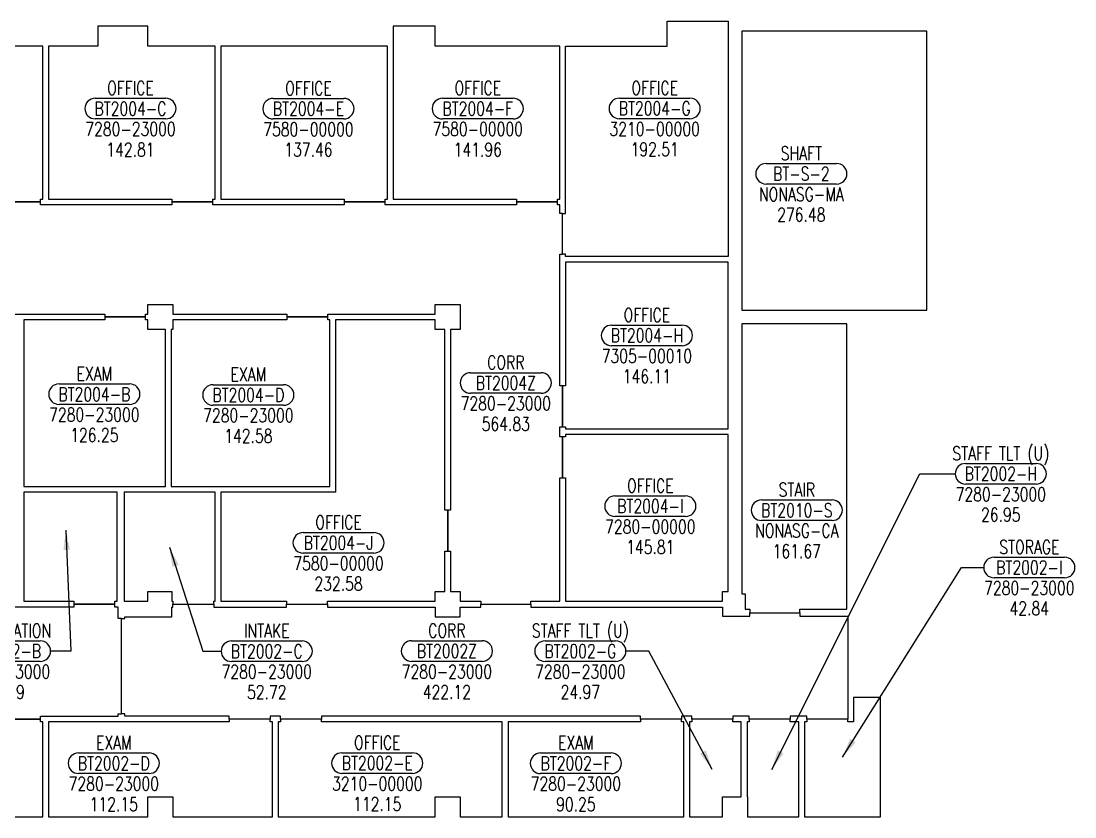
# Model space of a CAD drawing. Extents: x 2918 to 7159, y 18190 to 20091.
# Drawn here: x 6232 to 7159, y 19129 to 19829 of the extents above; entities that cross this region are included whole.
import ezdxf
from ezdxf.enums import TextEntityAlignment as Align

# ---------------------------------------------------------------- set-up
doc = ezdxf.new("R2010")
doc.units = 0
doc.header["$MEASUREMENT"] = 0
doc.layers.get('0').update_dxf_attribs({"linetype": 'CONTINUOUS'})
for name, color, linetype in [('AREA', 3, 'CONTINUOUS'), ('AREA2', 1, 'CONTINUOUS'), ('COSTC', 6, 'CONTINUOUS'), ('PLINE2', 5, 'CONTINUOUS'), ('ROOMNA', 4, 'CONTINUOUS'), ('ROOMNO', 4, 'CONTINUOUS'), ('ROOMOV', 4, 'CONTINUOUS')]:
    doc.layers.add(name, color=color, linetype=linetype)
doc.styles.get("Standard").update_dxf_attribs({"font": 'simplex.shx', "width": 0.75})
doc.dimstyles.get("Standard").update_dxf_attribs({"dimtxt": 0.18, "dimasz": 0.18, "dimexe": 0.18, "dimexo": 0.0625, "dimgap": 0.09, "dimtad": 0, "dimtih": 1, "dimtoh": 1, "dimdec": 4, "dimzin": 0, "dimtxsty": 'STANDARD', "dimcen": 0.09, "dimazin": 3, "dimtfac": 1, "dimtdec": 4, "dimtofl": 0, "dimtmove": 0, "dimatfit": 3, "dimtolj": 1, "dimtzin": 0})

# ---------------------------------------------------------------- blocks, each defined once
blk = doc.blocks.new('ROOM')
at = {"layer": 'ROOMOV'}
for p, q in [((-31.04, 9.04), (31.04, 9.04)), ((31.04, -9.04), (-31.04, -9.04))]:
    blk.add_line(p, q, dxfattribs=at)
for centre, start, end in [((-31.04, 0), 90, 270), ((31.04, 0), 270, 90)]:
    blk.add_arc(centre, 9.04, start, end, dxfattribs=at)
at = {"color": 0, "width": 0.75, "flags": 1}
for tag, p in [('FLFIN', (-60, -36)), ('ICRA', (60, -36)), ('FLTYPE', (-60, -48)), ('USER1', (60, -48)), ('FLCOND', (-60, -60)), ('USER2', (60, -60)), ('WLFIN', (-60, -72)), ('SITE', (-24, -72)), ('UCODE', (24, -72)), ('USER3', (60, -72)), ('WLTYPE', (-60, -84)), ('BLDG', (-24, -84)), ('UDESC', (24, -84)), ('USER4', (60, -84)), ('WLCOND', (-60, -96)), ('FLR', (-24, -96)), ('FCODE', (24, -96)), ('USER5', (60, -96)), ('CLFIN', (-60, -108)), ('COSTCD', (-24, -108)), ('FDESC', (24, -108)), ('USER6', (60, -108)), ('CLTYPE', (-60, -120)), ('DEPTD', (-24, -120)), ('DIVISION', (24, -120)), ('USER7', (60, -120)), ('CLCOND', (-60, -132)), ('RDES', (-24, -132)), ('CONTACT', (24, -132)), ('USER8', (60, -132)), ('CLHT', (-60, -144)), ('CHDATE', (-24, -144)), ('OCCUP', (24, -144)), ('BLOCK', (60, -144)), ('BASE', (-60, -156)), ('CBACK', (-24, -156)), ('PRCONTACT', (24, -156)), ('BLOCK2', (60, -156))]:
    blk.add_attdef(tag, text='', height=6, dxfattribs=at).set_placement(p, align=Align.MIDDLE_CENTER)
at = {"layer": 'AREA', "width": 0.75}
blk.add_attdef('AREA', text='', height=12, dxfattribs=at).set_placement((0, -36), align=Align.MIDDLE_CENTER)
at = {"layer": 'AREA2', "width": 0.75}
blk.add_attdef('AREA2', text='', height=12, dxfattribs=at).set_placement((0, -36), align=Align.MIDDLE_CENTER)
at = {"layer": 'COSTC', "width": 0.75}
blk.add_attdef('COSTC', text='', height=12, dxfattribs=at).set_placement((0, -18), align=Align.MIDDLE_CENTER)
at = {"layer": 'ROOMNA', "width": 0.75}
for tag, p in [('RMNAA', (0, 54)), ('RMNAB', (0, 36)), ('RMNAC', (0, 18))]:
    blk.add_attdef(tag, text='', height=12, dxfattribs=at).set_placement(p, align=Align.MIDDLE_CENTER)
at = {"layer": 'ROOMNO', "width": 0.75}
blk.add_attdef('RMNU', text='', height=12, dxfattribs=at).set_placement((0, 0), align=Align.MIDDLE_CENTER)

msp = doc.modelspace()

# ---------------------------------------------------------------- linework, layer by layer
at = {"layer": 'PLINE2', "color": 6}
for points in [[(6402.97, 19806.71), (6367.49, 19806.71), (6343.97, 19806.71), (6343.97, 19824.21), (6299.97, 19824.21), (6299.97, 19806.71), (6291.99, 19806.71), (6256.47, 19806.71), (6256.47, 19672.21), (6364.99, 19672.21), (6364.99, 19669.71), (6400.97, 19669.71), (6400.97, 19672.21), (6402.97, 19672.21)], [(6705.97, 19806.71), (6619.99, 19806.71), (6596.47, 19806.71), (6596.47, 19824.21), (6559.47, 19824.21), (6559.47, 19672.21), (6667.99, 19672.21), (6667.99, 19669.71), (6703.97, 19669.71), (6703.97, 19672.21), (6705.97, 19672.21)], [(6853.97, 19621.71), (6710.97, 19621.71), (6710.97, 19623.71), (6708.47, 19623.71), (6708.47, 19659.71), (6710.97, 19659.71), (6710.97, 19806.71), (6800.47, 19806.71), (6800.47, 19828.71), (6853.97, 19828.71)], [(7028.49, 19819.71), (6865.99, 19819.71), (6865.99, 19574.71), (6972.49, 19574.71), (7028.49, 19574.71)], [(6251.47, 19806.71), (6104.97, 19806.71), (6104.97, 19672.21), (6213.47, 19672.21), (6213.47, 19669.71), (6249.47, 19669.71), (6249.47, 19672.21), (6251.47, 19672.21)], [(6554.47, 19806.71), (6544.49, 19806.71), (6407.97, 19806.71), (6407.97, 19672.21), (6516.47, 19672.21), (6516.47, 19669.71), (6552.47, 19669.71), (6552.47, 19672.21), (6554.47, 19672.21)], [(6853.97, 19616.71), (6710.97, 19616.71), (6710.97, 19508.21), (6708.47, 19508.21), (6708.47, 19472.21), (6710.97, 19472.21), (6710.97, 19470.21), (6853.97, 19470.21)], [(6359.34, 19557.71), (6343.97, 19557.71), (6343.97, 19566.21), (6341.97, 19566.21), (6341.97, 19568.71), (6305.99, 19568.71), (6305.99, 19566.21), (6234.97, 19566.21), (6234.97, 19419.71), (6359.34, 19419.71)], [(6503.97, 19566.21), (6501.97, 19566.21), (6501.97, 19568.71), (6465.97, 19568.71), (6465.97, 19566.21), (6365.97, 19566.21), (6365.97, 19557.71), (6364.34, 19557.71), (6364.34, 19419.71), (6503.97, 19419.71)], [(6508.97, 19414.71), (6407.97, 19414.71), (6407.97, 19318.71), (6465.72, 19318.71), (6465.72, 19316.21), (6501.72, 19316.21), (6501.72, 19318.71), (6596.47, 19318.71), (6596.47, 19327.21), (6604.97, 19327.21), (6604.97, 19362.71), (6607.49, 19362.71), (6607.49, 19398.71), (6604.97, 19398.71), (6604.97, 19557.71), (6596.47, 19557.71), (6596.47, 19566.21), (6508.97, 19566.21)], [(6958.34, 19562.71), (6865.97, 19562.71), (6865.97, 19325.21), (6868.97, 19325.21), (6868.97, 19311.71), (6872.97, 19311.71), (6872.97, 19308.71), (6916.97, 19308.71), (6916.97, 19311.71), (6958.34, 19311.71), (6958.36, 19410.21)], [(6853.97, 19465.21), (6710.97, 19465.21), (6710.97, 19463.21), (6708.49, 19463.21), (6708.49, 19427.21), (6710.97, 19427.21), (6710.97, 19318.71), (6848.97, 19318.71), (6848.97, 19327.21), (6853.97, 19327.21)], [(6316.97, 19414.71), (6234.97, 19414.71), (6234.97, 19318.71), (6278.97, 19318.71), (6278.97, 19316.21), (6314.97, 19316.21), (6314.97, 19318.71), (6316.97, 19318.71)], [(6402.97, 19414.71), (6322.97, 19414.71), (6322.97, 19318.71), (6343.97, 19318.71), (6343.97, 19327.21), (6364.97, 19327.21), (6364.97, 19318.71), (6365.97, 19318.71), (6365.97, 19316.21), (6401.97, 19316.21), (6401.97, 19318.71), (6402.97, 19318.71)], [(6323.72, 19217.71), (6323.72, 19219.71), (6320.74, 19219.71), (6320.74, 19303.71), (6323.72, 19303.71), (6323.72, 19305.21), (6364.97, 19305.21), (6364.97, 19313.71), (6365.97, 19313.71), (6365.97, 19316.21), (6401.97, 19316.21), (6401.97, 19313.71), (6465.72, 19313.71), (6465.72, 19316.21), (6501.72, 19316.21), (6501.72, 19313.71), (6596.47, 19313.71), (6596.47, 19305.21), (6618.47, 19305.21), (6618.47, 19313.71), (6636.47, 19313.71), (6636.47, 19316.21), (6680.47, 19316.21), (6680.47, 19313.71), (6848.97, 19313.71), (6848.97, 19305.71), (6872.97, 19305.71), (6872.97, 19308.71), (6916.97, 19308.71), (6916.97, 19305.71), (6959.03, 19305.72), (6959.03, 19215.21), (6923.03, 19215.21), (6923.03, 19217.71), (6908.53, 19217.71), (6908.53, 19215.21), (6872.53, 19215.21), (6872.53, 19217.71), (6858.03, 19217.71), (6858.03, 19215.21), (6822.03, 19215.21), (6822.03, 19217.71), (6813.03, 19217.71), (6813.03, 19215.21), (6777.03, 19215.21), (6777.03, 19217.71), (6496.47, 19217.71), (6496.47, 19215.21), (6460.47, 19215.21), (6460.47, 19217.71), (6451.47, 19217.71), (6451.47, 19215.21), (6415.47, 19215.21), (6415.47, 19217.71)], [(6987.72, 19234.21), (6964.03, 19234.21), (6964.03, 19212.71), (6959.03, 19212.71), (6959.03, 19215.21), (6923.03, 19215.21), (6923.03, 19212.71), (6921.03, 19212.71), (6921.03, 19129.21), (6987.74, 19129.21)], [(6251.47, 19212.71), (6249.47, 19212.71), (6249.47, 19215.21), (6213.47, 19215.21), (6213.47, 19212.71), (6056.72, 19212.71), (6056.72, 19129.21), (6091.47, 19129.21), (6091.47, 19146.96), (6113.47, 19146.96), (6113.47, 19129.21), (6251.47, 19129.21)], [(6453.47, 19212.71), (6451.47, 19212.71), (6451.47, 19215.21), (6415.47, 19215.21), (6415.47, 19212.71), (6256.47, 19212.71), (6256.47, 19129.21), (6343.97, 19129.21), (6343.97, 19146.96), (6365.97, 19146.96), (6365.97, 19129.21), (6453.47, 19129.21)], [(6655.47, 19212.71), (6496.47, 19212.71), (6496.47, 19215.21), (6460.47, 19215.21), (6460.47, 19212.71), (6458.47, 19212.71), (6458.47, 19129.21), (6596.47, 19129.21), (6596.47, 19146.96), (6618.47, 19146.96), (6618.47, 19129.21), (6655.47, 19129.21)], [(6815.03, 19212.71), (6813.03, 19212.71), (6813.03, 19215.21), (6777.03, 19215.21), (6777.03, 19212.71), (6660.47, 19212.71), (6660.47, 19129.21), (6815.03, 19129.21)], [(6865.53, 19212.71), (6858.03, 19212.71), (6858.03, 19215.21), (6822.03, 19215.21), (6822.03, 19212.71), (6820.03, 19212.71), (6820.03, 19129.21), (6848.97, 19129.21), (6848.97, 19146.96), (6865.53, 19146.96)], [(6916.03, 19212.71), (6908.53, 19212.71), (6908.53, 19215.21), (6872.53, 19215.21), (6872.53, 19212.71), (6870.53, 19212.71), (6870.53, 19146.96), (6870.97, 19146.96), (6870.97, 19129.21), (6916.03, 19129.21)]]:
    msp.add_lwpolyline(points, close=True, dxfattribs=at)
for points in [[(6202.47, 19571.21), (6305.97, 19571.21), (6305.97, 19568.71), (6341.97, 19568.71), (6341.97, 19571.21), (6343.97, 19571.21), (6343.97, 19579.71), (6365.97, 19579.71), (6365.97, 19571.21), (6465.97, 19571.21), (6465.97, 19568.71), (6501.97, 19568.71), (6501.97, 19571.21), (6596.47, 19571.21), (6596.47, 19579.71), (6618.47, 19579.71), (6618.47, 19557.71), (6609.97, 19557.71), (6609.97, 19398.71), (6607.49, 19398.71), (6607.49, 19362.71), (6609.97, 19362.71), (6609.97, 19327.21), (6618.47, 19327.21), (6618.47, 19318.71), (6636.47, 19318.71), (6636.47, 19316.21), (6680.47, 19316.21), (6680.47, 19318.71), (6705.97, 19318.71), (6705.97, 19427.21), (6708.49, 19427.21), (6708.49, 19463.21), (6705.97, 19463.21), (6705.97, 19472.21), (6708.47, 19472.21), (6708.47, 19508.21), (6705.97, 19508.21), (6705.97, 19623.71), (6708.47, 19623.71), (6708.47, 19659.71), (6705.97, 19659.71), (6705.97, 19667.21), (6703.97, 19667.21), (6703.97, 19669.71), (6667.97, 19669.71), (6667.97, 19667.21), (6552.47, 19667.21), (6552.47, 19669.71), (6516.47, 19669.71), (6516.47, 19667.21), (6400.97, 19667.21), (6400.97, 19669.71), (6364.97, 19669.71), (6364.97, 19667.21), (6249.47, 19667.21), (6249.47, 19669.71), (6213.47, 19669.71)], [(6213.47, 19215.21), (6249.47, 19215.21), (6249.47, 19217.71), (6317.72, 19217.71), (6317.72, 19219.71), (6320.74, 19219.71), (6320.74, 19303.71), (6317.72, 19303.71), (6317.72, 19313.71), (6314.97, 19313.71), (6314.97, 19316.21), (6278.97, 19316.21), (6278.97, 19313.71), (6202.47, 19313.71)]]:
    msp.add_lwpolyline(points, dxfattribs=at)

# ---------------------------------------------------------------- block references
at = {"layer": 'ROOMNO', "color": 2}
ref = msp.add_blockref('ROOM', (6328.61, 19751.79), dxfattribs=at)
ref.add_attrib('RMNU', 'BT2004-C', dxfattribs={"height": 12, "width": 0.75}).set_placement((6328.61, 19751.79), align=Align.MIDDLE_CENTER)
ref.add_attrib('RMNAC', 'OFFICE', dxfattribs={"layer": 'ROOMNA', "height": 12, "width": 0.75}).set_placement((6328.61, 19769.79), align=Align.MIDDLE_CENTER)
ref.add_attrib('COSTC', '7280-23000', dxfattribs={"layer": 'COSTC', "height": 12, "width": 0.75}).set_placement((6328.61, 19733.79), align=Align.MIDDLE_CENTER)
ref.add_attrib('AREA2', '142.81', dxfattribs={"layer": 'AREA2', "height": 12, "width": 0.75}).set_placement((6328.61, 19715.79), align=Align.MIDDLE_CENTER)
ref = msp.add_blockref('ROOM', (6485.02, 19751.68), dxfattribs=at)
ref.add_attrib('RMNU', 'BT2004-E', dxfattribs={"height": 12, "width": 0.75}).set_placement((6485.02, 19751.68), align=Align.MIDDLE_CENTER)
ref.add_attrib('RMNAC', 'OFFICE', dxfattribs={"layer": 'ROOMNA', "height": 12, "width": 0.75}).set_placement((6485.02, 19769.68), align=Align.MIDDLE_CENTER)
ref.add_attrib('COSTC', '7580-00000', dxfattribs={"layer": 'COSTC', "height": 12, "width": 0.75}).set_placement((6485.02, 19733.68), align=Align.MIDDLE_CENTER)
ref.add_attrib('AREA2', '137.46', dxfattribs={"layer": 'AREA2', "height": 12, "width": 0.75}).set_placement((6485.02, 19715.68), align=Align.MIDDLE_CENTER)
ref = msp.add_blockref('ROOM', (6633.87, 19751.78), dxfattribs=at)
ref.add_attrib('RMNU', 'BT2004-F', dxfattribs={"height": 12, "width": 0.75}).set_placement((6633.87, 19751.78), align=Align.MIDDLE_CENTER)
ref.add_attrib('RMNAC', 'OFFICE', dxfattribs={"layer": 'ROOMNA', "height": 12, "width": 0.75}).set_placement((6633.87, 19769.78), align=Align.MIDDLE_CENTER)
ref.add_attrib('COSTC', '7580-00000', dxfattribs={"layer": 'COSTC', "height": 12, "width": 0.75}).set_placement((6633.87, 19733.78), align=Align.MIDDLE_CENTER)
ref.add_attrib('AREA2', '141.96', dxfattribs={"layer": 'AREA2', "height": 12, "width": 0.75}).set_placement((6633.87, 19715.78), align=Align.MIDDLE_CENTER)
ref = msp.add_blockref('ROOM', (6789.37, 19751.92), dxfattribs=at)
ref.add_attrib('RMNU', 'BT2004-G', dxfattribs={"height": 12, "width": 0.75}).set_placement((6789.37, 19751.92), align=Align.MIDDLE_CENTER)
ref.add_attrib('RMNAC', 'OFFICE', dxfattribs={"layer": 'ROOMNA', "height": 12, "width": 0.75}).set_placement((6789.37, 19769.92), align=Align.MIDDLE_CENTER)
ref.add_attrib('COSTC', '3210-00000', dxfattribs={"layer": 'COSTC', "height": 12, "width": 0.75}).set_placement((6789.37, 19733.92), align=Align.MIDDLE_CENTER)
ref.add_attrib('AREA2', '192.51', dxfattribs={"layer": 'AREA2', "height": 12, "width": 0.75}).set_placement((6789.37, 19715.92), align=Align.MIDDLE_CENTER)
ref = msp.add_blockref('ROOM', (6918.29, 19694.51), dxfattribs=at)
ref.add_attrib('RMNU', 'BT-S-2', dxfattribs={"height": 12, "width": 0.75}).set_placement((6918.29, 19694.51), align=Align.MIDDLE_CENTER)
ref.add_attrib('RMNAC', 'SHAFT', dxfattribs={"layer": 'ROOMNA', "height": 12, "width": 0.75}).set_placement((6918.29, 19712.51), align=Align.MIDDLE_CENTER)
ref.add_attrib('COSTC', 'NONASG-MA', dxfattribs={"layer": 'COSTC', "height": 12, "width": 0.75}).set_placement((6918.29, 19676.51), align=Align.MIDDLE_CENTER)
ref.add_attrib('AREA2', '276.48', dxfattribs={"layer": 'AREA2', "height": 12, "width": 0.75}).set_placement((6918.29, 19658.51), align=Align.MIDDLE_CENTER)
ref = msp.add_blockref('ROOM', (6782.53, 19552.41), dxfattribs=at)
ref.add_attrib('RMNU', 'BT2004-H', dxfattribs={"height": 12, "width": 0.75}).set_placement((6782.53, 19552.41), align=Align.MIDDLE_CENTER)
ref.add_attrib('RMNAC', 'OFFICE', dxfattribs={"layer": 'ROOMNA', "height": 12, "width": 0.75}).set_placement((6782.53, 19570.41), align=Align.MIDDLE_CENTER)
ref.add_attrib('COSTC', '7305-00010', dxfattribs={"layer": 'COSTC', "height": 12, "width": 0.75}).set_placement((6782.53, 19534.41), align=Align.MIDDLE_CENTER)
ref.add_attrib('AREA2', '146.11', dxfattribs={"layer": 'AREA2', "height": 12, "width": 0.75}).set_placement((6782.53, 19516.41), align=Align.MIDDLE_CENTER)
ref = msp.add_blockref('ROOM', (6658.53, 19510.62), dxfattribs=at)
ref.add_attrib('RMNU', 'BT2004Z', dxfattribs={"height": 12, "width": 0.75}).set_placement((6658.53, 19510.62), align=Align.MIDDLE_CENTER)
ref.add_attrib('RMNAC', 'CORR', dxfattribs={"layer": 'ROOMNA', "height": 12, "width": 0.75}).set_placement((6658.53, 19528.62), align=Align.MIDDLE_CENTER)
ref.add_attrib('COSTC', '7280-23000', dxfattribs={"layer": 'COSTC', "height": 12, "width": 0.75}).set_placement((6658.53, 19492.62), align=Align.MIDDLE_CENTER)
ref.add_attrib('AREA2', '564.83', dxfattribs={"layer": 'AREA2', "height": 12, "width": 0.75}).set_placement((6658.53, 19474.62), align=Align.MIDDLE_CENTER)
ref = msp.add_blockref('ROOM', (6296.86, 19500.77), dxfattribs=at)
ref.add_attrib('RMNU', 'BT2004-B', dxfattribs={"height": 12, "width": 0.75}).set_placement((6296.86, 19500.77), align=Align.MIDDLE_CENTER)
ref.add_attrib('RMNAC', 'EXAM', dxfattribs={"layer": 'ROOMNA', "height": 12, "width": 0.75}).set_placement((6296.86, 19518.77), align=Align.MIDDLE_CENTER)
ref.add_attrib('COSTC', '7280-23000', dxfattribs={"layer": 'COSTC', "height": 12, "width": 0.75}).set_placement((6296.86, 19482.77), align=Align.MIDDLE_CENTER)
ref.add_attrib('AREA2', '126.25', dxfattribs={"layer": 'AREA2', "height": 12, "width": 0.75}).set_placement((6296.86, 19464.77), align=Align.MIDDLE_CENTER)
ref = msp.add_blockref('ROOM', (6432.23, 19500.09), dxfattribs=at)
ref.add_attrib('RMNU', 'BT2004-D', dxfattribs={"height": 12, "width": 0.75}).set_placement((6432.23, 19500.09), align=Align.MIDDLE_CENTER)
ref.add_attrib('RMNAC', 'EXAM', dxfattribs={"layer": 'ROOMNA', "height": 12, "width": 0.75}).set_placement((6432.23, 19518.09), align=Align.MIDDLE_CENTER)
ref.add_attrib('COSTC', '7280-23000', dxfattribs={"layer": 'COSTC', "height": 12, "width": 0.75}).set_placement((6432.23, 19482.09), align=Align.MIDDLE_CENTER)
ref.add_attrib('AREA2', '142.58', dxfattribs={"layer": 'AREA2', "height": 12, "width": 0.75}).set_placement((6432.23, 19464.09), align=Align.MIDDLE_CENTER)
ref = msp.add_blockref('ROOM', (7093.61, 19430.79), dxfattribs=at)
ref.add_attrib('RMNU', 'BT2002-H', dxfattribs={"height": 12, "width": 0.75}).set_placement((7093.61, 19430.79), align=Align.MIDDLE_CENTER)
ref.add_attrib('RMNAC', 'STAFF TLT (U)', dxfattribs={"layer": 'ROOMNA', "height": 12, "width": 0.75}).set_placement((7093.61, 19448.79), align=Align.MIDDLE_CENTER)
ref.add_attrib('COSTC', '7280-23000', dxfattribs={"layer": 'COSTC', "height": 12, "width": 0.75}).set_placement((7093.61, 19412.79), align=Align.MIDDLE_CENTER)
ref.add_attrib('AREA2', '26.95', dxfattribs={"layer": 'AREA2', "height": 12, "width": 0.75}).set_placement((7093.61, 19394.79), align=Align.MIDDLE_CENTER)
ref = msp.add_blockref('ROOM', (6785.54, 19402.35), dxfattribs=at)
ref.add_attrib('RMNU', 'BT2004-I', dxfattribs={"height": 12, "width": 0.75}).set_placement((6785.54, 19402.35), align=Align.MIDDLE_CENTER)
ref.add_attrib('RMNAC', 'OFFICE', dxfattribs={"layer": 'ROOMNA', "height": 12, "width": 0.75}).set_placement((6785.54, 19420.35), align=Align.MIDDLE_CENTER)
ref.add_attrib('COSTC', '7280-00000', dxfattribs={"layer": 'COSTC', "height": 12, "width": 0.75}).set_placement((6785.54, 19384.35), align=Align.MIDDLE_CENTER)
ref.add_attrib('AREA2', '145.81', dxfattribs={"layer": 'AREA2', "height": 12, "width": 0.75}).set_placement((6785.54, 19366.35), align=Align.MIDDLE_CENTER)
ref = msp.add_blockref('ROOM', (6914.31, 19398.77), dxfattribs=at)
ref.add_attrib('RMNU', 'BT2010-S', dxfattribs={"height": 12, "width": 0.75}).set_placement((6914.31, 19398.77), align=Align.MIDDLE_CENTER)
ref.add_attrib('RMNAC', 'STAIR', dxfattribs={"layer": 'ROOMNA', "height": 12, "width": 0.75}).set_placement((6914.31, 19416.77), align=Align.MIDDLE_CENTER)
ref.add_attrib('COSTC', 'NONASG-CA', dxfattribs={"layer": 'COSTC', "height": 12, "width": 0.75}).set_placement((6914.31, 19380.77), align=Align.MIDDLE_CENTER)
ref.add_attrib('AREA2', '161.67', dxfattribs={"layer": 'AREA2', "height": 12, "width": 0.75}).set_placement((6914.31, 19362.77), align=Align.MIDDLE_CENTER)
ref = msp.add_blockref('ROOM', (6511.49, 19370.12), dxfattribs=at)
ref.add_attrib('RMNU', 'BT2004-J', dxfattribs={"height": 12, "width": 0.75}).set_placement((6511.49, 19370.12), align=Align.MIDDLE_CENTER)
ref.add_attrib('RMNAC', 'OFFICE', dxfattribs={"layer": 'ROOMNA', "height": 12, "width": 0.75}).set_placement((6511.49, 19388.12), align=Align.MIDDLE_CENTER)
ref.add_attrib('COSTC', '7580-00000', dxfattribs={"layer": 'COSTC', "height": 12, "width": 0.75}).set_placement((6511.49, 19352.12), align=Align.MIDDLE_CENTER)
ref.add_attrib('AREA2', '232.58', dxfattribs={"layer": 'AREA2', "height": 12, "width": 0.75}).set_placement((6511.49, 19334.12), align=Align.MIDDLE_CENTER)
ref = msp.add_blockref('ROOM', (7118.67, 19348.43), dxfattribs=at)
ref.add_attrib('RMNU', 'BT2002-I', dxfattribs={"height": 12, "width": 0.75}).set_placement((7118.67, 19348.43), align=Align.MIDDLE_CENTER)
ref.add_attrib('RMNAC', 'STORAGE', dxfattribs={"layer": 'ROOMNA', "height": 12, "width": 0.75}).set_placement((7118.67, 19366.43), align=Align.MIDDLE_CENTER)
ref.add_attrib('COSTC', '7280-23000', dxfattribs={"layer": 'COSTC', "height": 12, "width": 0.75}).set_placement((7118.67, 19330.43), align=Align.MIDDLE_CENTER)
ref.add_attrib('AREA2', '42.84', dxfattribs={"layer": 'AREA2', "height": 12, "width": 0.75}).set_placement((7118.67, 19312.43), align=Align.MIDDLE_CENTER)
ref = msp.add_blockref('ROOM', (6218.35, 19274.94), dxfattribs=at)
ref.add_attrib('RMNU', 'BT2002-B', dxfattribs={"height": 12, "width": 0.75}).set_placement((6218.35, 19274.94), align=Align.MIDDLE_CENTER)
ref.add_attrib('RMNAC', 'WORKSTATION', dxfattribs={"layer": 'ROOMNA', "height": 12, "width": 0.75}).set_placement((6218.35, 19292.94), align=Align.MIDDLE_CENTER)
ref.add_attrib('COSTC', '7280-23000', dxfattribs={"layer": 'COSTC', "height": 12, "width": 0.75}).set_placement((6218.35, 19256.94), align=Align.MIDDLE_CENTER)
ref.add_attrib('AREA2', '55.29', dxfattribs={"layer": 'AREA2', "height": 12, "width": 0.75}).set_placement((6218.35, 19238.94), align=Align.MIDDLE_CENTER)
ref = msp.add_blockref('ROOM', (6448.4, 19274.86), dxfattribs=at)
ref.add_attrib('RMNU', 'BT2002-C', dxfattribs={"height": 12, "width": 0.75}).set_placement((6448.4, 19274.86), align=Align.MIDDLE_CENTER)
ref.add_attrib('RMNAC', 'INTAKE', dxfattribs={"layer": 'ROOMNA', "height": 12, "width": 0.75}).set_placement((6448.4, 19292.86), align=Align.MIDDLE_CENTER)
ref.add_attrib('COSTC', '7280-23000', dxfattribs={"layer": 'COSTC', "height": 12, "width": 0.75}).set_placement((6448.4, 19256.86), align=Align.MIDDLE_CENTER)
ref.add_attrib('AREA2', '52.72', dxfattribs={"layer": 'AREA2', "height": 12, "width": 0.75}).set_placement((6448.4, 19238.86), align=Align.MIDDLE_CENTER)
ref = msp.add_blockref('ROOM', (6606.73, 19275), dxfattribs=at)
ref.add_attrib('RMNU', 'BT2002Z', dxfattribs={"height": 12, "width": 0.75}).set_placement((6606.73, 19275), align=Align.MIDDLE_CENTER)
ref.add_attrib('RMNAC', 'CORR', dxfattribs={"layer": 'ROOMNA', "height": 12, "width": 0.75}).set_placement((6606.73, 19293), align=Align.MIDDLE_CENTER)
ref.add_attrib('COSTC', '7280-23000', dxfattribs={"layer": 'COSTC', "height": 12, "width": 0.75}).set_placement((6606.73, 19257), align=Align.MIDDLE_CENTER)
ref.add_attrib('AREA2', '422.12', dxfattribs={"layer": 'AREA2', "height": 12, "width": 0.75}).set_placement((6606.73, 19239), align=Align.MIDDLE_CENTER)
ref = msp.add_blockref('ROOM', (6724.03, 19274.9), dxfattribs=at)
ref.add_attrib('RMNU', 'BT2002-G', dxfattribs={"height": 12, "width": 0.75}).set_placement((6724.03, 19274.9), align=Align.MIDDLE_CENTER)
ref.add_attrib('RMNAC', 'STAFF TLT (U)', dxfattribs={"layer": 'ROOMNA', "height": 12, "width": 0.75}).set_placement((6724.03, 19292.9), align=Align.MIDDLE_CENTER)
ref.add_attrib('COSTC', '7280-23000', dxfattribs={"layer": 'COSTC', "height": 12, "width": 0.75}).set_placement((6724.03, 19256.9), align=Align.MIDDLE_CENTER)
ref.add_attrib('AREA2', '24.97', dxfattribs={"layer": 'AREA2', "height": 12, "width": 0.75}).set_placement((6724.03, 19238.9), align=Align.MIDDLE_CENTER)
ref = msp.add_blockref('ROOM', (6313.96, 19176.39), dxfattribs=at)
ref.add_attrib('RMNU', 'BT2002-D', dxfattribs={"height": 12, "width": 0.75}).set_placement((6313.96, 19176.39), align=Align.MIDDLE_CENTER)
ref.add_attrib('RMNAC', 'EXAM', dxfattribs={"layer": 'ROOMNA', "height": 12, "width": 0.75}).set_placement((6313.96, 19194.39), align=Align.MIDDLE_CENTER)
ref.add_attrib('COSTC', '7280-23000', dxfattribs={"layer": 'COSTC', "height": 12, "width": 0.75}).set_placement((6313.96, 19158.39), align=Align.MIDDLE_CENTER)
ref.add_attrib('AREA2', '112.15', dxfattribs={"layer": 'AREA2', "height": 12, "width": 0.75}).set_placement((6313.96, 19140.39), align=Align.MIDDLE_CENTER)
ref = msp.add_blockref('ROOM', (6545.53, 19176.49), dxfattribs=at)
ref.add_attrib('RMNU', 'BT2002-E', dxfattribs={"height": 12, "width": 0.75}).set_placement((6545.53, 19176.49), align=Align.MIDDLE_CENTER)
ref.add_attrib('RMNAC', 'OFFICE', dxfattribs={"layer": 'ROOMNA', "height": 12, "width": 0.75}).set_placement((6545.53, 19194.49), align=Align.MIDDLE_CENTER)
ref.add_attrib('COSTC', '3210-00000', dxfattribs={"layer": 'COSTC', "height": 12, "width": 0.75}).set_placement((6545.53, 19158.49), align=Align.MIDDLE_CENTER)
ref.add_attrib('AREA2', '112.15', dxfattribs={"layer": 'AREA2', "height": 12, "width": 0.75}).set_placement((6545.53, 19140.49), align=Align.MIDDLE_CENTER)
ref = msp.add_blockref('ROOM', (6720.11, 19176.36), dxfattribs=at)
ref.add_attrib('RMNU', 'BT2002-F', dxfattribs={"height": 12, "width": 0.75}).set_placement((6720.11, 19176.36), align=Align.MIDDLE_CENTER)
ref.add_attrib('RMNAC', 'EXAM', dxfattribs={"layer": 'ROOMNA', "height": 12, "width": 0.75}).set_placement((6720.11, 19194.36), align=Align.MIDDLE_CENTER)
ref.add_attrib('COSTC', '7280-23000', dxfattribs={"layer": 'COSTC', "height": 12, "width": 0.75}).set_placement((6720.11, 19158.36), align=Align.MIDDLE_CENTER)
ref.add_attrib('AREA2', '90.25', dxfattribs={"layer": 'AREA2', "height": 12, "width": 0.75}).set_placement((6720.11, 19140.36), align=Align.MIDDLE_CENTER)

# ---------------------------------------------------------------- leaders
at = {"layer": 'ROOMNO'}
for points in [[(6892.36, 19170.96), (7022.52, 19430.79), (7053.53, 19430.79)], [(6271.81, 19381.27), (6276.26, 19274.94), (6258.43, 19274.94)], [(6362.97, 19366.36), (6392.15, 19274.86), (6408.32, 19274.86)], [(6954.38, 19181.71), (7058.96, 19348.43), (7078.59, 19348.43)], [(6840.03, 19170.96), (6784.37, 19274.9), (6764.11, 19274.9)]]:
    msp.add_leader(points, dimstyle='STANDARD', override={"dimscale": 96, "dimgap": 0.09, "dimtad": 0}, dxfattribs=at)

doc.saveas('drawing.dxf')
